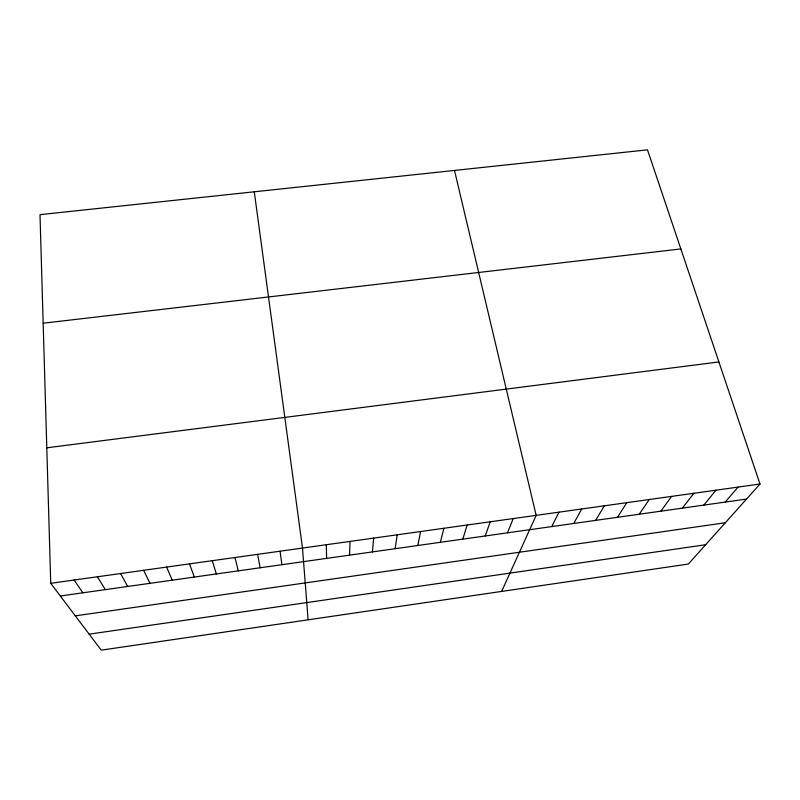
<?xml version="1.0" encoding="UTF-8"?>
<svg xmlns="http://www.w3.org/2000/svg" width="800" height="800" viewBox="0 0 800 800"><rect width="100%" height="100%" fill="white"/><g stroke="black" fill="none" stroke-linecap="round" stroke-linejoin="round"><path stroke-width="1.2" d="M349.54 555.14L350.05 541.41M372.39 551.91L373.67 538.1M395.14 548.7L397.19 534.81M417.8 545.5L420.61 531.53M440.36 542.31L443.92 528.27M462.82 539.14L467.13 525.02M485.2 535.98L490.25 521.79M507.47 532.83L513.26 518.56M501.63 591.43L536.17 515.36L454.5 170.44M551.75 526.58L558.99 512.16M573.75 523.47L581.71 508.98M595.66 520.38L604.33 505.82M617.48 517.29L626.85 502.66M639.21 514.22L649.28 499.52M660.85 511.17L671.61 496.4M682.4 508.12L693.85 493.28M703.87 505.09L715.99 490.18M725.24 502.07L738.04 487.1M760 484.02L688.36 564.04L101.23 650.16L50.74 583.31L40 214.66L647.5 149.84L760 484.02L50.74 583.31M89.15 634.16L705.65 544.73M75.32 615.85L725.33 522.75M60.32 595.99L746.53 499.07M46.79 447.8L718.9 361.94M43.16 323.21L680.86 248.93M74.11 580.04L82.88 592.81M97.38 576.78L105.35 589.63M120.55 573.54L127.73 586.47M143.63 570.31L150.02 583.32M166.61 567.09L172.22 580.19M189.49 563.89L194.33 577.07M212.28 560.7L216.35 573.95M234.97 557.52L238.28 570.86M257.58 554.36L260.13 567.77M254.28 191.8L302.5 548.07L308.11 619.81M280.08 551.21L281.89 564.7M326.33 544.73L326.6 558.38"/></g></svg>
